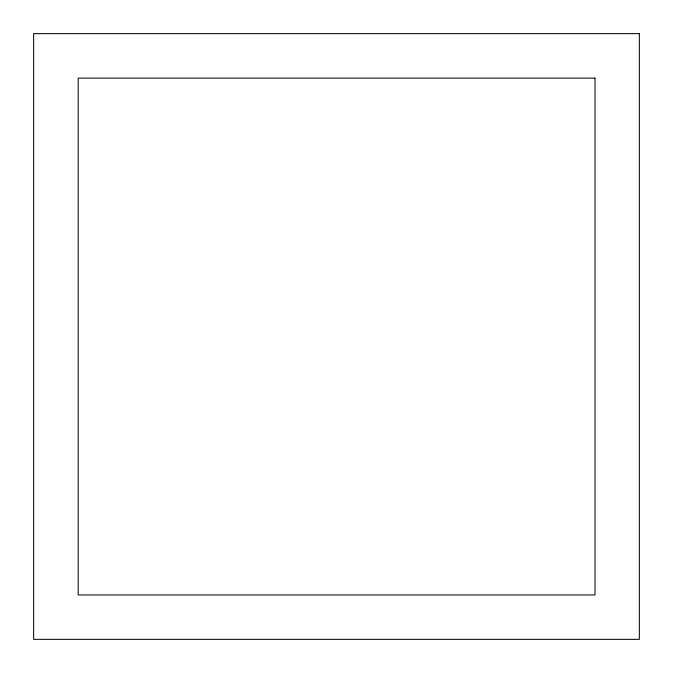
<?xml version="1.0" encoding="UTF-8"?>
<svg xmlns="http://www.w3.org/2000/svg" width="673" height="673" viewBox="0 0 673 673"><rect width="100%" height="100%" fill="white"/><g stroke="black" fill="none" stroke-linecap="round" stroke-linejoin="round"><path stroke-width="1.01" d="M639.35 33.65L33.65 33.65L33.65 639.35L639.35 639.35L639.35 33.65M595.008 78.118L78.186 78.118L78.186 594.949L595.008 594.949L595.008 78.118"/></g></svg>
